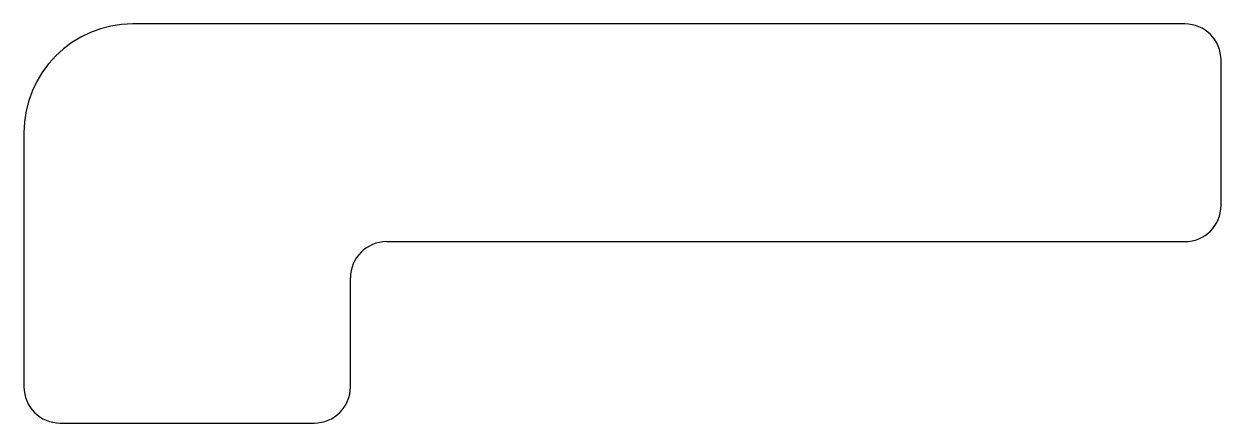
# Model space of a CAD drawing. Extents: x 952 to 985, y 565.7 to 576.7.
import ezdxf

# ---------------------------------------------------------------- set-up
doc = ezdxf.new("R2010")
doc.units = 0
doc.layers.get('0').update_dxf_attribs({"linetype": 'CONTINUOUS'})

msp = doc.modelspace()

# ---------------------------------------------------------------- linework, layer by layer
for p, q in [((983.968, 576.721), (954.968, 576.721)), ((984.968, 571.721), (984.968, 575.721)), ((951.968, 573.721), (951.968, 566.721)), ((961.968, 570.721), (983.968, 570.721)), ((960.968, 566.721), (960.968, 569.721)), ((952.968, 565.721), (959.968, 565.721))]:
    msp.add_line(p, q)
for centre, radius, start, end in [((954.968, 573.721), 3, 90, 180), ((983.968, 575.721), 1, 0, 90), ((983.968, 571.721), 1, 270, 0), ((961.968, 569.721), 1, 90, 180), ((952.968, 566.721), 1, 180, 270), ((959.968, 566.721), 1, 270, 0)]:
    msp.add_arc(centre, radius, start, end)

doc.saveas('drawing.dxf')
